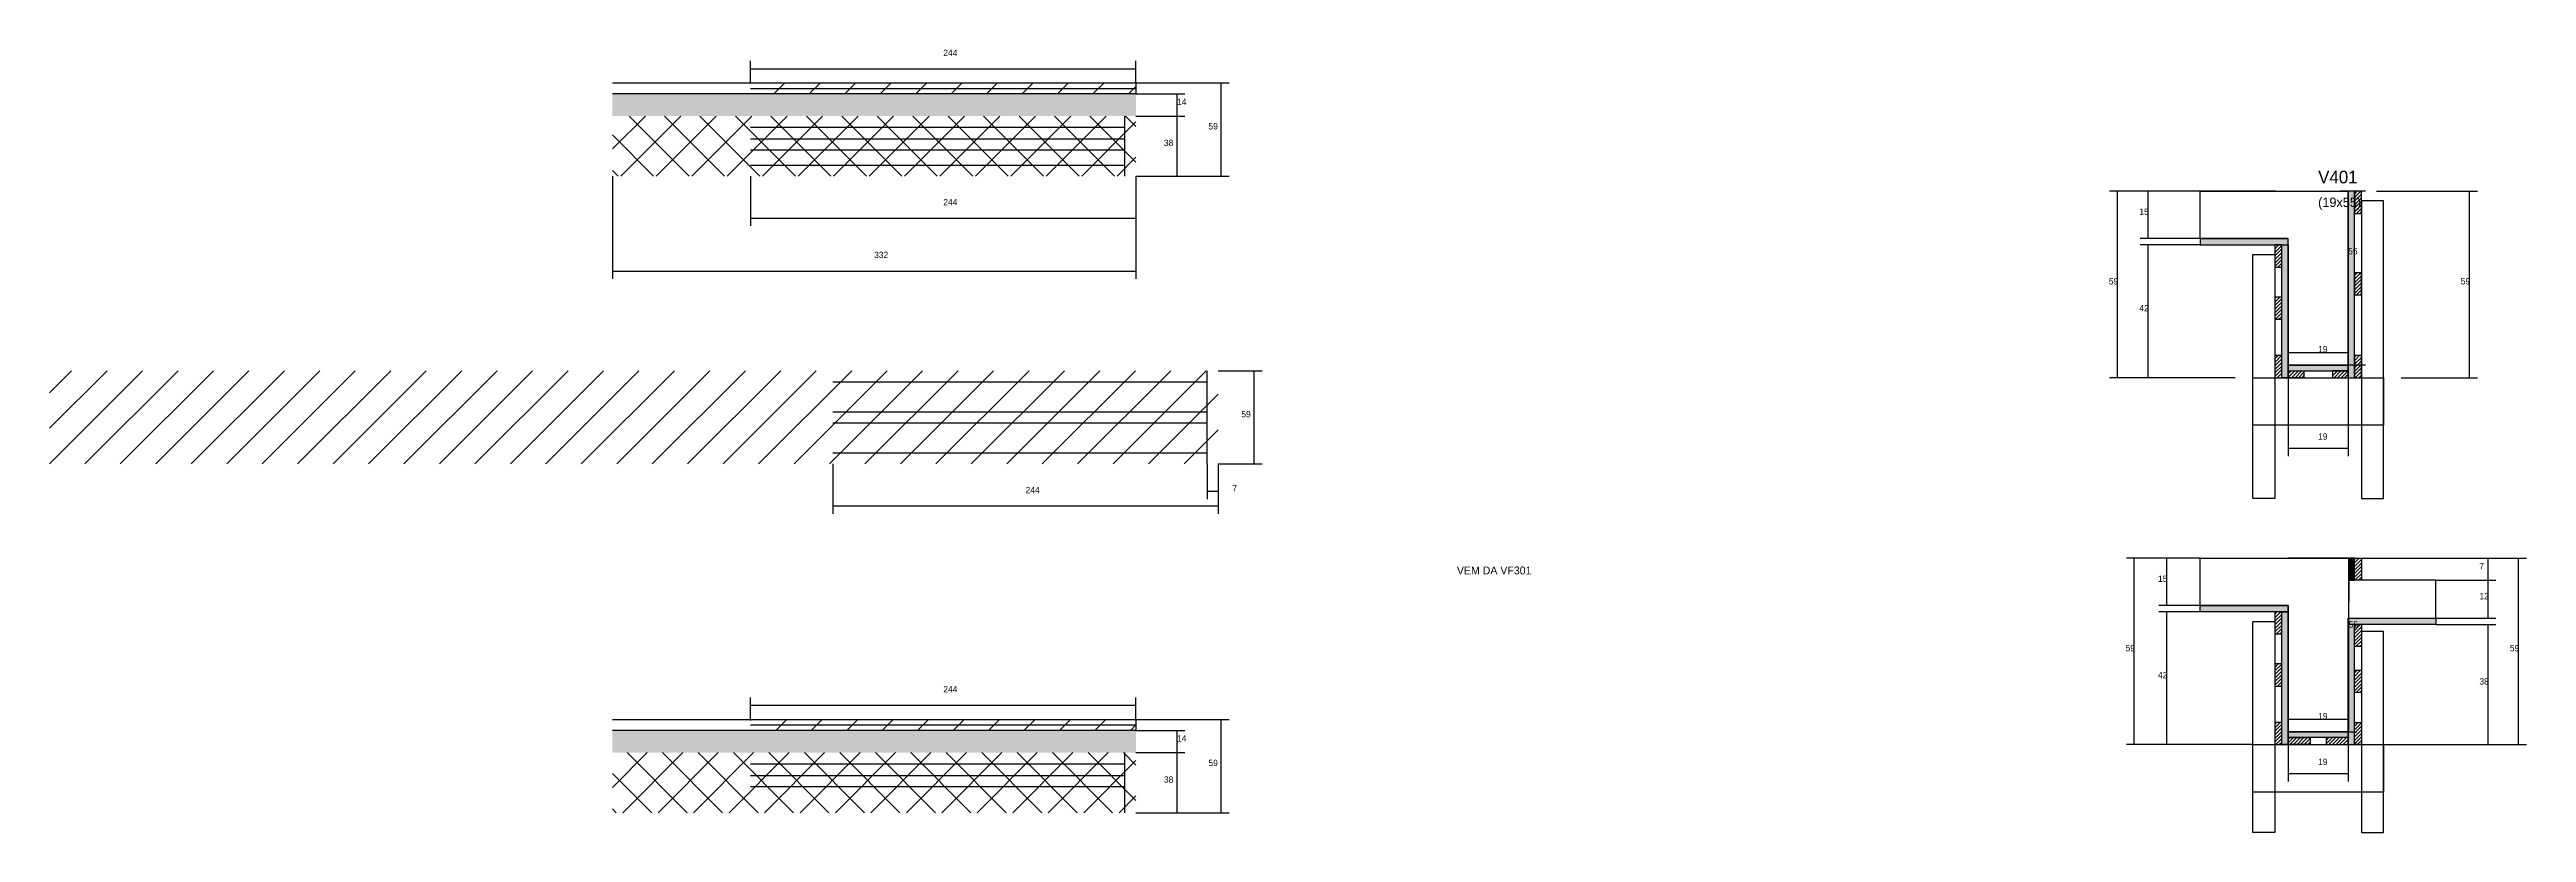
# Model space of a CAD drawing. Header units: metres. Extents: x 5072 to 9218, y 6461 to 6973.
# Drawn here: x 5072 to 6640, y 6478 to 6973 of the extents above; entities that cross this region are included whole.
import ezdxf

# ---------------------------------------------------------------- set-up
doc = ezdxf.new("R2010")
doc.units = ezdxf.units.M
for name, color, linetype in [('CONCRETO', 251, 'Continuous'), ('COTA', 241, 'Continuous'), ('Hachura', 253, 'Continuous'), ('Madeira', 126, 'Continuous'), ('Painéis', 200, 'Continuous'), ('REAPROVEITAMENTO', 251, 'Continuous'), ('SARR_2.2x7', 40, 'Continuous'), ('SARR_3.5x7', 81, 'Continuous'), ('Texto Seção', 7, 'Continuous')]:
    doc.layers.add(name, color=color, linetype=linetype)

msp = doc.modelspace()

# ---------------------------------------------------------------- hatches: boundary and pattern name
at = {"layer": 'COTA'}
h = msp.add_hatch(dxfattribs=at)
h.set_pattern_fill('AR-CONC', scale=0.03)
h.paths.add_polyline_path([(5428.6, 6931.2), (5428.6, 6945.2), (5428.6, 6945.2), (5760.1, 6945.2), (5760.1, 6945.2), (5760.1, 6931.2), (5760.1, 6931.2), (5428.6, 6931.2)])
h = msp.add_hatch(dxfattribs=at)
h.set_pattern_fill('AR-CONC', scale=0.03)
h.paths.add_polyline_path([(5428.6, 6528.3), (5428.6, 6542.3), (5428.6, 6542.3), (5760.1, 6542.3), (5760.1, 6542.3), (5760.1, 6528.3), (5760.1, 6528.3), (5428.6, 6528.3)])
at = {"layer": 'Hachura'}
h = msp.add_hatch(color=8, dxfattribs=at)
h.dxf.hatch_style = 1
h.paths.add_polyline_path([(6531.6, 6883.6), (6527.6, 6883.6), (6527.6, 6883.6), (6527.6, 6765.6), (6527.6, 6765.6), (6531.6, 6765.6), (6531.6, 6765.6), (6531.6, 6883.6)])
h = msp.add_hatch(dxfattribs=at)
h.set_pattern_fill('ANSI31', scale=0.5)
h.paths.add_polyline_path([(6531.6, 6869.6), (6536, 6869.6), (6536, 6869.6), (6536, 6883.6), (6536, 6883.6), (6531.6, 6883.6), (6531.6, 6883.6), (6531.6, 6869.6)])
h = msp.add_hatch(color=8, dxfattribs=at)
h.dxf.hatch_style = 1
h.paths.add_polyline_path([(6489.6, 6849.6), (6489.6, 6853.6), (6489.6, 6853.6), (6434, 6853.6), (6434, 6853.6), (6434, 6849.6), (6434, 6849.6), (6489.6, 6849.6)])
h = msp.add_hatch(color=8, dxfattribs=at)
h.dxf.hatch_style = 1
h.paths.add_polyline_path([(6489.6, 6853.6), (6485.6, 6853.6), (6485.6, 6853.6), (6485.6, 6765.6), (6485.6, 6765.6), (6489.6, 6765.6), (6489.6, 6765.6), (6489.6, 6853.6)])
h = msp.add_hatch(dxfattribs=at)
h.set_pattern_fill('ANSI31', scale=0.5)
h.paths.add_polyline_path([(6481.2, 6835.6), (6485.6, 6835.6), (6485.6, 6835.6), (6485.6, 6849.6), (6485.6, 6849.6), (6481.2, 6849.6), (6481.2, 6849.6), (6481.2, 6835.6)])
h = msp.add_hatch(dxfattribs=at)
h.set_pattern_fill('ANSI31', scale=0.5)
h.paths.add_polyline_path([(6531.6, 6818), (6536, 6818), (6536, 6818), (6536, 6832), (6536, 6832), (6531.6, 6832), (6531.6, 6832), (6531.6, 6818)])
h = msp.add_hatch(dxfattribs=at)
h.set_pattern_fill('ANSI31', scale=0.5)
h.paths.add_polyline_path([(6481.2, 6802.6), (6485.6, 6802.6), (6485.6, 6802.6), (6485.6, 6816.6), (6485.6, 6816.6), (6481.2, 6816.6), (6481.2, 6816.6), (6481.2, 6802.6)])
h = msp.add_hatch(dxfattribs=at)
h.set_pattern_fill('ANSI31', scale=0.5)
h.paths.add_polyline_path([(6481.2, 6765.6), (6485.6, 6765.6), (6485.6, 6765.6), (6485.6, 6779.6), (6485.6, 6779.6), (6481.2, 6779.6), (6481.2, 6779.6), (6481.2, 6765.6)])
h = msp.add_hatch(dxfattribs=at)
h.set_pattern_fill('ANSI31', scale=0.5)
h.paths.add_polyline_path([(6531.6, 6765.6), (6536, 6765.6), (6536, 6765.6), (6536, 6779.6), (6536, 6779.6), (6531.6, 6779.6), (6531.6, 6779.6), (6531.6, 6765.6)])
h = msp.add_hatch(color=8, dxfattribs=at)
h.dxf.hatch_style = 1
h.paths.add_polyline_path([(6527.6, 6770), (6527.6, 6773.6), (6527.6, 6773.6), (6489.6, 6773.6), (6489.6, 6773.6), (6489.6, 6770), (6489.6, 6770), (6527.6, 6770)])
h = msp.add_hatch(dxfattribs=at)
h.set_pattern_fill('ANSI31', scale=0.5)
h.paths.add_polyline_path([(6489.6, 6765.6), (6489.6, 6770), (6489.6, 6770), (6499.6, 6770), (6499.6, 6770), (6499.6, 6765.6), (6499.6, 6765.6), (6489.6, 6765.6)])
h = msp.add_hatch(dxfattribs=at)
h.set_pattern_fill('ANSI31', scale=0.5)
h.paths.add_polyline_path([(6527.6, 6765.6), (6527.6, 6770), (6527.6, 6770), (6517.6, 6770), (6517.6, 6770), (6517.6, 6765.6), (6517.6, 6765.6), (6527.6, 6765.6)])
h = msp.add_hatch(color=8, dxfattribs=at)
h.dxf.hatch_style = 1
h.paths.add_polyline_path([(6531.6, 6651.4), (6528, 6651.4), (6528, 6651.4), (6528, 6637.4), (6528, 6637.4), (6531.6, 6637.4), (6531.6, 6637.4), (6531.6, 6651.4)])
h = msp.add_hatch(dxfattribs=at)
h.set_pattern_fill('ANSI31', scale=0.5)
h.paths.add_polyline_path([(6536, 6637.4), (6531.6, 6637.4), (6531.6, 6637.4), (6531.6, 6651.4), (6531.6, 6651.4), (6536, 6651.4), (6536, 6651.4), (6536, 6637.4)])
h = msp.add_hatch(color=8, dxfattribs=at)
h.dxf.hatch_style = 1
h.paths.add_polyline_path([(6434, 6617.4), (6434, 6621.4), (6434, 6621.4), (6489.6, 6621.4), (6489.6, 6621.4), (6489.6, 6617.4), (6489.6, 6617.4), (6434, 6617.4)])
h = msp.add_hatch(color=8, dxfattribs=at)
h.dxf.hatch_style = 1
h.paths.add_polyline_path([(6485.6, 6621.4), (6489.6, 6621.4), (6489.6, 6621.4), (6489.6, 6533.4), (6489.6, 6533.4), (6485.6, 6533.4), (6485.6, 6533.4), (6485.6, 6621.4)])
h = msp.add_hatch(dxfattribs=at)
h.set_pattern_fill('ANSI31', scale=0.5)
h.paths.add_polyline_path([(6481.2, 6603.4), (6485.6, 6603.4), (6485.6, 6603.4), (6485.6, 6617.4), (6485.6, 6617.4), (6481.2, 6617.4), (6481.2, 6617.4), (6481.2, 6603.4)])
h = msp.add_hatch(color=8, dxfattribs=at)
h.dxf.hatch_style = 1
h.paths.add_polyline_path([(6527.6, 6613.4), (6531.6, 6613.4), (6531.6, 6613.4), (6531.6, 6533.4), (6531.6, 6533.4), (6527.6, 6533.4), (6527.6, 6533.4), (6527.6, 6613.4)])
h = msp.add_hatch(color=8, dxfattribs=at)
h.dxf.hatch_style = 1
h.paths.add_polyline_path([(6527.6, 6609.4), (6527.6, 6613.4), (6527.6, 6613.4), (6583.2, 6613.4), (6583.2, 6613.4), (6583.2, 6609.4), (6583.2, 6609.4), (6527.6, 6609.4)])
h = msp.add_hatch(dxfattribs=at)
h.set_pattern_fill('ANSI31', scale=0.5)
h.paths.add_polyline_path([(6536, 6595.4), (6531.6, 6595.4), (6531.6, 6595.4), (6531.6, 6609.4), (6531.6, 6609.4), (6536, 6609.4), (6536, 6609.4), (6536, 6595.4)])
h = msp.add_hatch(dxfattribs=at)
h.set_pattern_fill('ANSI31', scale=0.5)
h.paths.add_polyline_path([(6481.2, 6570.4), (6485.6, 6570.4), (6485.6, 6570.4), (6485.6, 6584.4), (6485.6, 6584.4), (6481.2, 6584.4), (6481.2, 6584.4), (6481.2, 6570.4)])
h = msp.add_hatch(dxfattribs=at)
h.set_pattern_fill('ANSI31', scale=0.5)
h.paths.add_polyline_path([(6536, 6566.4), (6531.6, 6566.4), (6531.6, 6566.4), (6531.6, 6580.4), (6531.6, 6580.4), (6536, 6580.4), (6536, 6580.4), (6536, 6566.4)])
h = msp.add_hatch(dxfattribs=at)
h.set_pattern_fill('ANSI31', scale=0.5)
h.paths.add_polyline_path([(6481.2, 6533.4), (6485.6, 6533.4), (6485.6, 6533.4), (6485.6, 6547.4), (6485.6, 6547.4), (6481.2, 6547.4), (6481.2, 6547.4), (6481.2, 6533.4)])
h = msp.add_hatch(color=8, dxfattribs=at)
h.dxf.hatch_style = 1
h.paths.add_polyline_path([(6489.6, 6537.8), (6489.6, 6541.4), (6489.6, 6541.4), (6527.6, 6541.4), (6527.6, 6541.4), (6527.6, 6537.8), (6527.6, 6537.8), (6489.6, 6537.8)])
h = msp.add_hatch(dxfattribs=at)
h.set_pattern_fill('ANSI31', scale=0.5)
h.paths.add_polyline_path([(6536, 6533.4), (6531.6, 6533.4), (6531.6, 6533.4), (6531.6, 6547.4), (6531.6, 6547.4), (6536, 6547.4), (6536, 6547.4), (6536, 6533.4)])
h = msp.add_hatch(dxfattribs=at)
h.set_pattern_fill('ANSI31', scale=0.5)
h.paths.add_polyline_path([(6489.6, 6533.4), (6489.6, 6537.8), (6489.6, 6537.8), (6503.6, 6537.8), (6503.6, 6537.8), (6503.6, 6533.4), (6503.6, 6533.4), (6489.6, 6533.4)])
h = msp.add_hatch(dxfattribs=at)
h.set_pattern_fill('ANSI31', scale=0.5)
h.paths.add_polyline_path([(6527.6, 6533.4), (6527.6, 6537.8), (6527.6, 6537.8), (6513.6, 6537.8), (6513.6, 6537.8), (6513.6, 6533.4), (6513.6, 6533.4), (6527.6, 6533.4)])
at = {"layer": 'REAPROVEITAMENTO'}
h = msp.add_hatch(dxfattribs=at)
h.set_pattern_fill('ANSI31', scale=5)
h.paths.add_polyline_path([(5760.1, 6952.2), (5760.1, 6945.2), (5760.1, 6945.2), (5516.1, 6945.2), (5516.1, 6945.2), (5516.1, 6952.2), (5516.1, 6952.2), (5760.1, 6952.2)])
h = msp.add_hatch(dxfattribs=at)
h.set_pattern_fill('ANSI37', scale=5)
h.paths.add_polyline_path([(5428.6, 6893.2), (5428.6, 6931.2), (5428.6, 6931.2), (5760.1, 6931.2), (5760.1, 6931.2), (5760.1, 6893.2), (5760.1, 6893.2), (5428.6, 6893.2)])
h = msp.add_hatch(dxfattribs=at)
h.set_pattern_fill('ANSI31', scale=5)
h.paths.add_polyline_path([(5812.2, 6711), (5812.2, 6770), (5812.2, 6770), (5072.2, 6770), (5072.2, 6770), (5072.2, 6711), (5072.2, 6711), (5812.2, 6711)])
h = msp.add_hatch(dxfattribs=at)
h.set_pattern_fill('ANSI31', scale=5)
h.paths.add_polyline_path([(5760.1, 6549.3), (5760.1, 6542.3), (5760.1, 6542.3), (5516.1, 6542.3), (5516.1, 6542.3), (5516.1, 6549.3), (5516.1, 6549.3), (5760.1, 6549.3)])
h = msp.add_hatch(dxfattribs=at)
h.set_pattern_fill('ANSI37', scale=5)
h.paths.add_polyline_path([(5428.6, 6490.3), (5428.6, 6528.3), (5428.6, 6528.3), (5760.1, 6528.3), (5760.1, 6528.3), (5760.1, 6490.3), (5760.1, 6490.3), (5428.6, 6490.3)])

# ---------------------------------------------------------------- linework, layer by layer
at = {"layer": 'CONCRETO'}
for points in [[(6434, 6853.6), (6434, 6883.6), (6489.6, 6883.6), (6489.6, 6883.6), (6527.6, 6883.6), (6527.6, 6773.6), (6489.6, 6773.6), (6489.6, 6853.6)], [(6434, 6621.4), (6434, 6651.4), (6489.6, 6651.4), (6489.6, 6651.4), (6528, 6651.4), (6527.6, 6541.4), (6489.6, 6541.4), (6489.6, 6621.4)]]:
    msp.add_lwpolyline(points, close=True, dxfattribs=at)
msp.add_lwpolyline([(6489.6, 6617.4), (6489.6, 6541.4), (6527.6, 6541.4), (6527.6, 6613.4), (6583.2, 6613.4), (6583.2, 6637.4), (6528, 6637.4), (6528, 6651.4), (6489.6, 6651.4)], dxfattribs=at)
at = {"layer": 'COTA'}
for p, q in [((5516.1, 6952.2), (5516.1, 6966.1)), ((5760.1, 6952.2), (5760.1, 6966.1)), ((5516.1, 6961.1), (5760.1, 6961.1)), ((5428.6, 6893.2), (5428.6, 6828.1)), ((5516.1, 6893.2), (5516.1, 6861.6)), ((5760.1, 6893.2), (5760.1, 6861.6)), ((5760.1, 6893.2), (5760.1, 6828.1)), ((6481.6, 6883.6), (6376.6, 6883.6)), ((6381.6, 6765.6), (6381.6, 6883.6)), ((6434, 6883.6), (6395.9, 6883.6)), ((6400.9, 6853.6), (6400.9, 6883.6)), ((6538.6, 6883.6), (6522.6, 6883.6)), ((6527.6, 6773.6), (6527.6, 6883.6)), ((6545.6, 6883.6), (6609.4, 6883.6)), ((6604.4, 6765.6), (6604.4, 6883.6)), ((5516.1, 6866.6), (5760.1, 6866.6)), ((6434, 6853.6), (6395.9, 6853.6)), ((6434, 6849.6), (6395.9, 6849.6)), ((6400.9, 6765.6), (6400.9, 6849.6)), ((5428.6, 6833.1), (5760.1, 6833.1)), ((6489.6, 6765.6), (6489.6, 6786.6)), ((6489.6, 6781.6), (6527.6, 6781.6)), ((6527.6, 6765.6), (6527.6, 6786.6)), ((5812.2, 6770), (5839.9, 6770)), ((5834.9, 6711), (5834.9, 6770)), ((6456, 6765.6), (6376.6, 6765.6)), ((6456, 6765.6), (6395.9, 6765.6)), ((6489.6, 6765.6), (6489.6, 6715.9)), ((6538.6, 6773.6), (6522.6, 6773.6)), ((6527.6, 6765.6), (6527.6, 6715.9)), ((6561.2, 6765.6), (6609.4, 6765.6)), ((6489.6, 6720.9), (6527.6, 6720.9)), ((5568.2, 6711), (5568.2, 6679.5)), ((5805.2, 6711), (5805.2, 6688.7)), ((5812.2, 6711), (5839.9, 6711)), ((5812.2, 6711), (5812.2, 6679.5)), ((5812.2, 6711), (5812.2, 6688.7)), ((5568.2, 6684.5), (5812.2, 6684.5)), ((5805.2, 6693.7), (5812.2, 6693.7)), ((6434, 6651.4), (6387.2, 6651.4)), ((6392.2, 6533.4), (6392.2, 6651.4)), ((6434, 6651.4), (6407.7, 6651.4)), ((6412.7, 6621.4), (6412.7, 6651.4)), ((6516.6, 6651.4), (6533, 6651.4)), ((6528, 6541.4), (6528, 6651.4)), ((6536, 6651.4), (6640.5, 6651.4)), ((6583.2, 6651.4), (6621.2, 6651.4)), ((6616.2, 6637.4), (6616.2, 6651.4)), ((6635.5, 6533.4), (6635.5, 6651.4)), ((6583.2, 6637.4), (6621.2, 6637.4)), ((6583.2, 6637.4), (6621.2, 6637.4)), ((6616.2, 6613.4), (6616.2, 6637.4)), ((6434, 6621.4), (6407.7, 6621.4)), ((6434, 6617.4), (6407.7, 6617.4)), ((6412.7, 6533.4), (6412.7, 6617.4)), ((6583.2, 6613.4), (6621.2, 6613.4)), ((6583.2, 6609.4), (6621.2, 6609.4)), ((6616.2, 6533.4), (6616.2, 6609.4)), ((5516.1, 6549.3), (5516.1, 6563.3)), ((5516.1, 6558.3), (5760.1, 6558.3)), ((5760.1, 6549.3), (5760.1, 6563.3)), ((6489.6, 6533.4), (6489.6, 6554.4)), ((6489.6, 6549.4), (6527.6, 6549.4)), ((6516.6, 6541.4), (6533, 6541.4)), ((6527.6, 6533.4), (6527.6, 6554.4)), ((6431.3, 6533.4), (6387.2, 6533.4)), ((6467.2, 6533.4), (6407.7, 6533.4)), ((6489.6, 6533.4), (6489.6, 6510)), ((6527.6, 6533.4), (6527.6, 6510)), ((6550, 6533.4), (6640.5, 6533.4)), ((6550, 6533.4), (6621.2, 6533.4)), ((6489.6, 6515), (6527.6, 6515))]:
    msp.add_line(p, q, dxfattribs=at)
at = {"layer": 'Madeira'}
for points in [[(6531.6, 6869.6), (6536, 6869.6), (6536, 6883.6), (6531.6, 6883.6)], [(6481.2, 6835.6), (6485.6, 6835.6), (6485.6, 6849.6), (6481.2, 6849.6)], [(6531.6, 6818), (6536, 6818), (6536, 6832), (6531.6, 6832)], [(6481.2, 6802.6), (6485.6, 6802.6), (6485.6, 6816.6), (6481.2, 6816.6)], [(6481.2, 6765.6), (6485.6, 6765.6), (6485.6, 6779.6), (6481.2, 6779.6)], [(6531.6, 6765.6), (6536, 6765.6), (6536, 6779.6), (6531.6, 6779.6)], [(6489.6, 6765.6), (6489.6, 6770), (6499.6, 6770), (6499.6, 6765.6)], [(6527.6, 6765.6), (6527.6, 6770), (6517.6, 6770), (6517.6, 6765.6)], [(6536, 6637.4), (6531.6, 6637.4), (6531.6, 6651.4), (6536, 6651.4)], [(6481.2, 6603.4), (6485.6, 6603.4), (6485.6, 6617.4), (6481.2, 6617.4)], [(6536, 6595.4), (6531.6, 6595.4), (6531.6, 6609.4), (6536, 6609.4)], [(6481.2, 6570.4), (6485.6, 6570.4), (6485.6, 6584.4), (6481.2, 6584.4)], [(6536, 6566.4), (6531.6, 6566.4), (6531.6, 6580.4), (6536, 6580.4)], [(6481.2, 6533.4), (6485.6, 6533.4), (6485.6, 6547.4), (6481.2, 6547.4)], [(6536, 6533.4), (6531.6, 6533.4), (6531.6, 6547.4), (6536, 6547.4)], [(6489.6, 6533.4), (6489.6, 6537.8), (6503.6, 6537.8), (6503.6, 6533.4)], [(6527.6, 6533.4), (6527.6, 6537.8), (6513.6, 6537.8), (6513.6, 6533.4)]]:
    msp.add_lwpolyline(points, close=True, dxfattribs=at)
at = {"layer": 'Painéis'}
for p, q in [((5760.1, 6952.2), (5819.1, 6952.2)), ((5814.1, 6893.2), (5814.1, 6952.2)), ((5760.1, 6945.2), (5791.1, 6945.2)), ((5786.1, 6931.2), (5786.1, 6945.2)), ((5760.1, 6931.2), (5791.1, 6931.2)), ((5760.1, 6931.2), (5791.1, 6931.2)), ((5786.1, 6893.2), (5786.1, 6931.2)), ((5760.1, 6893.2), (5791.1, 6893.2)), ((5760.1, 6893.2), (5819.1, 6893.2)), ((6434, 6853.6), (6489.6, 6853.6)), ((6489.6, 6773.6), (6527.6, 6773.6)), ((5760.1, 6549.3), (5819.1, 6549.3)), ((5760.1, 6542.3), (5791.1, 6542.3)), ((5786.1, 6528.3), (5786.1, 6542.3)), ((5814.1, 6490.3), (5814.1, 6549.3)), ((5760.1, 6528.3), (5791.1, 6528.3)), ((5760.1, 6528.3), (5791.1, 6528.3)), ((5786.1, 6490.3), (5786.1, 6528.3)), ((5760.1, 6490.3), (5791.1, 6490.3)), ((5760.1, 6490.3), (5819.1, 6490.3))]:
    msp.add_line(p, q, dxfattribs=at)
for points in [[(5428.6, 6952.2), (5760.1, 6952.2), (5760.1, 6945.2), (5428.6, 6945.2)], [(5428.6, 6549.3), (5760.1, 6549.3), (5760.1, 6542.3), (5428.6, 6542.3)]]:
    msp.add_lwpolyline(points, dxfattribs=at)
for points in [[(6531.6, 6883.6), (6527.6, 6883.6), (6527.6, 6765.6), (6531.6, 6765.6)], [(6489.6, 6849.6), (6489.6, 6853.6), (6434, 6853.6), (6434, 6849.6)], [(6485.6, 6849.6), (6489.6, 6849.6), (6489.6, 6765.6), (6485.6, 6765.6)], [(6527.6, 6770), (6527.6, 6773.6), (6489.6, 6773.6), (6489.6, 6770)], [(6531.6, 6651.4), (6528, 6651.4), (6528, 6637.4), (6531.6, 6637.4)], [(6434, 6617.4), (6434, 6621.4), (6489.6, 6621.4), (6489.6, 6617.4)], [(6485.6, 6617.4), (6489.6, 6617.4), (6489.6, 6533.4), (6485.6, 6533.4)], [(6527.6, 6609.4), (6527.6, 6613.4), (6583.2, 6613.4), (6583.2, 6609.4)], [(6531.6, 6609.4), (6527.6, 6609.4), (6527.6, 6533.4), (6531.6, 6533.4)], [(6489.6, 6537.8), (6489.6, 6541.4), (6527.6, 6541.4), (6527.6, 6537.8)]]:
    msp.add_lwpolyline(points, close=True, dxfattribs=at)
at = {"layer": 'SARR_2.2x7'}
for p, q in [((5516.1, 6948.7), (5760.1, 6948.7)), ((5516.1, 6924.2), (5753.1, 6924.2)), ((5516.1, 6916.7), (5753.1, 6916.7)), ((5753.1, 6893.2), (5753.1, 6931.2)), ((5516.1, 6909.7), (5753.1, 6909.7)), ((5516.1, 6900.2), (5753.1, 6900.2)), ((5568.2, 6763), (5805.2, 6763)), ((5805.2, 6711), (5805.2, 6770)), ((5568.2, 6744), (5805.2, 6744)), ((5568.2, 6737), (5805.2, 6737)), ((5568.2, 6718), (5805.2, 6718)), ((5516.1, 6545.8), (5760.1, 6545.8)), ((5753.1, 6490.3), (5753.1, 6528.3)), ((5516.1, 6521.3), (5753.1, 6521.3)), ((5516.1, 6513.8), (5753.1, 6513.8)), ((5516.1, 6506.8), (5753.1, 6506.8))]:
    msp.add_line(p, q, dxfattribs=at)
at = {"layer": 'SARR_3.5x7'}
for points in [[(6550, 6877.6), (6536, 6877.6), (6536, 6689.1), (6550, 6689.1)], [(6467.2, 6843.6), (6481.2, 6843.6), (6481.2, 6689.1), (6467.2, 6689.1)], [(6467.2, 6765.6), (6550, 6765.6), (6550, 6735.5), (6467.2, 6735.5)], [(6467.2, 6611.4), (6481.2, 6611.4), (6481.2, 6477.8), (6467.2, 6477.8)], [(6550, 6605), (6536, 6605), (6536, 6477.8), (6550, 6477.8)], [(6467.2, 6533.4), (6550, 6533.4), (6550, 6503.3), (6467.2, 6503.3)]]:
    msp.add_lwpolyline(points, close=True, dxfattribs=at)

# ---------------------------------------------------------------- texts
at = {"layer": 'COTA'}
for s, p in [('244', (5638.1, 6969.2)), ('244', (5638.1, 6874.7)), ('15', (6395.4, 6868.6)), ('332', (5594.3, 6841.3)), ('55', (6527.6, 6843.6)), ('59', (6376.1, 6824.6)), ('59', (6598.9, 6824.6)), ('42', (6395.4, 6807.6)), ('19', (6508.6, 6781.6)), ('59', (5826.8, 6740.5)), ('19', (6508.6, 6726.4)), ('7', (5821.1, 6693.7)), ('244', (5690.2, 6692.5)), ('15', (6407.2, 6636.4)), ('7', (6610.7, 6644.4)), ('12', (6610.7, 6625.4)), ('55', (6528, 6607.4)), ('59', (6386.7, 6592.4)), ('59', (6630, 6592.4)), ('42', (6407.2, 6575.4)), ('38', (6610.7, 6571.4)), ('244', (5638.1, 6566.4)), ('19', (6508.6, 6549.4)), ('19', (6508.6, 6520.5))]:
    msp.add_text(s, height=4, dxfattribs=at).set_placement(p)
at = {"layer": 'Painéis'}
for s, p in [('14', (5786.1, 6938.2)), ('38', (5777.8, 6912.2)), ('59', (5806, 6922.7)), ('14', (5786.1, 6535.3)), ('38', (5777.8, 6509.3)), ('59', (5806, 6519.8))]:
    msp.add_text(s, height=4, dxfattribs=at).set_placement(p)
at = {"layer": 'Texto Seção'}
for s, height, p in [('V401', 8, (6508.6, 6888.6)), ('(19x55)', 6, (6508.6, 6873.6)), ('VEM DA VF301', 5, (5963.3, 6641.1))]:
    msp.add_text(s, height=height, dxfattribs=at).set_placement(p)

doc.saveas('drawing.dxf')
